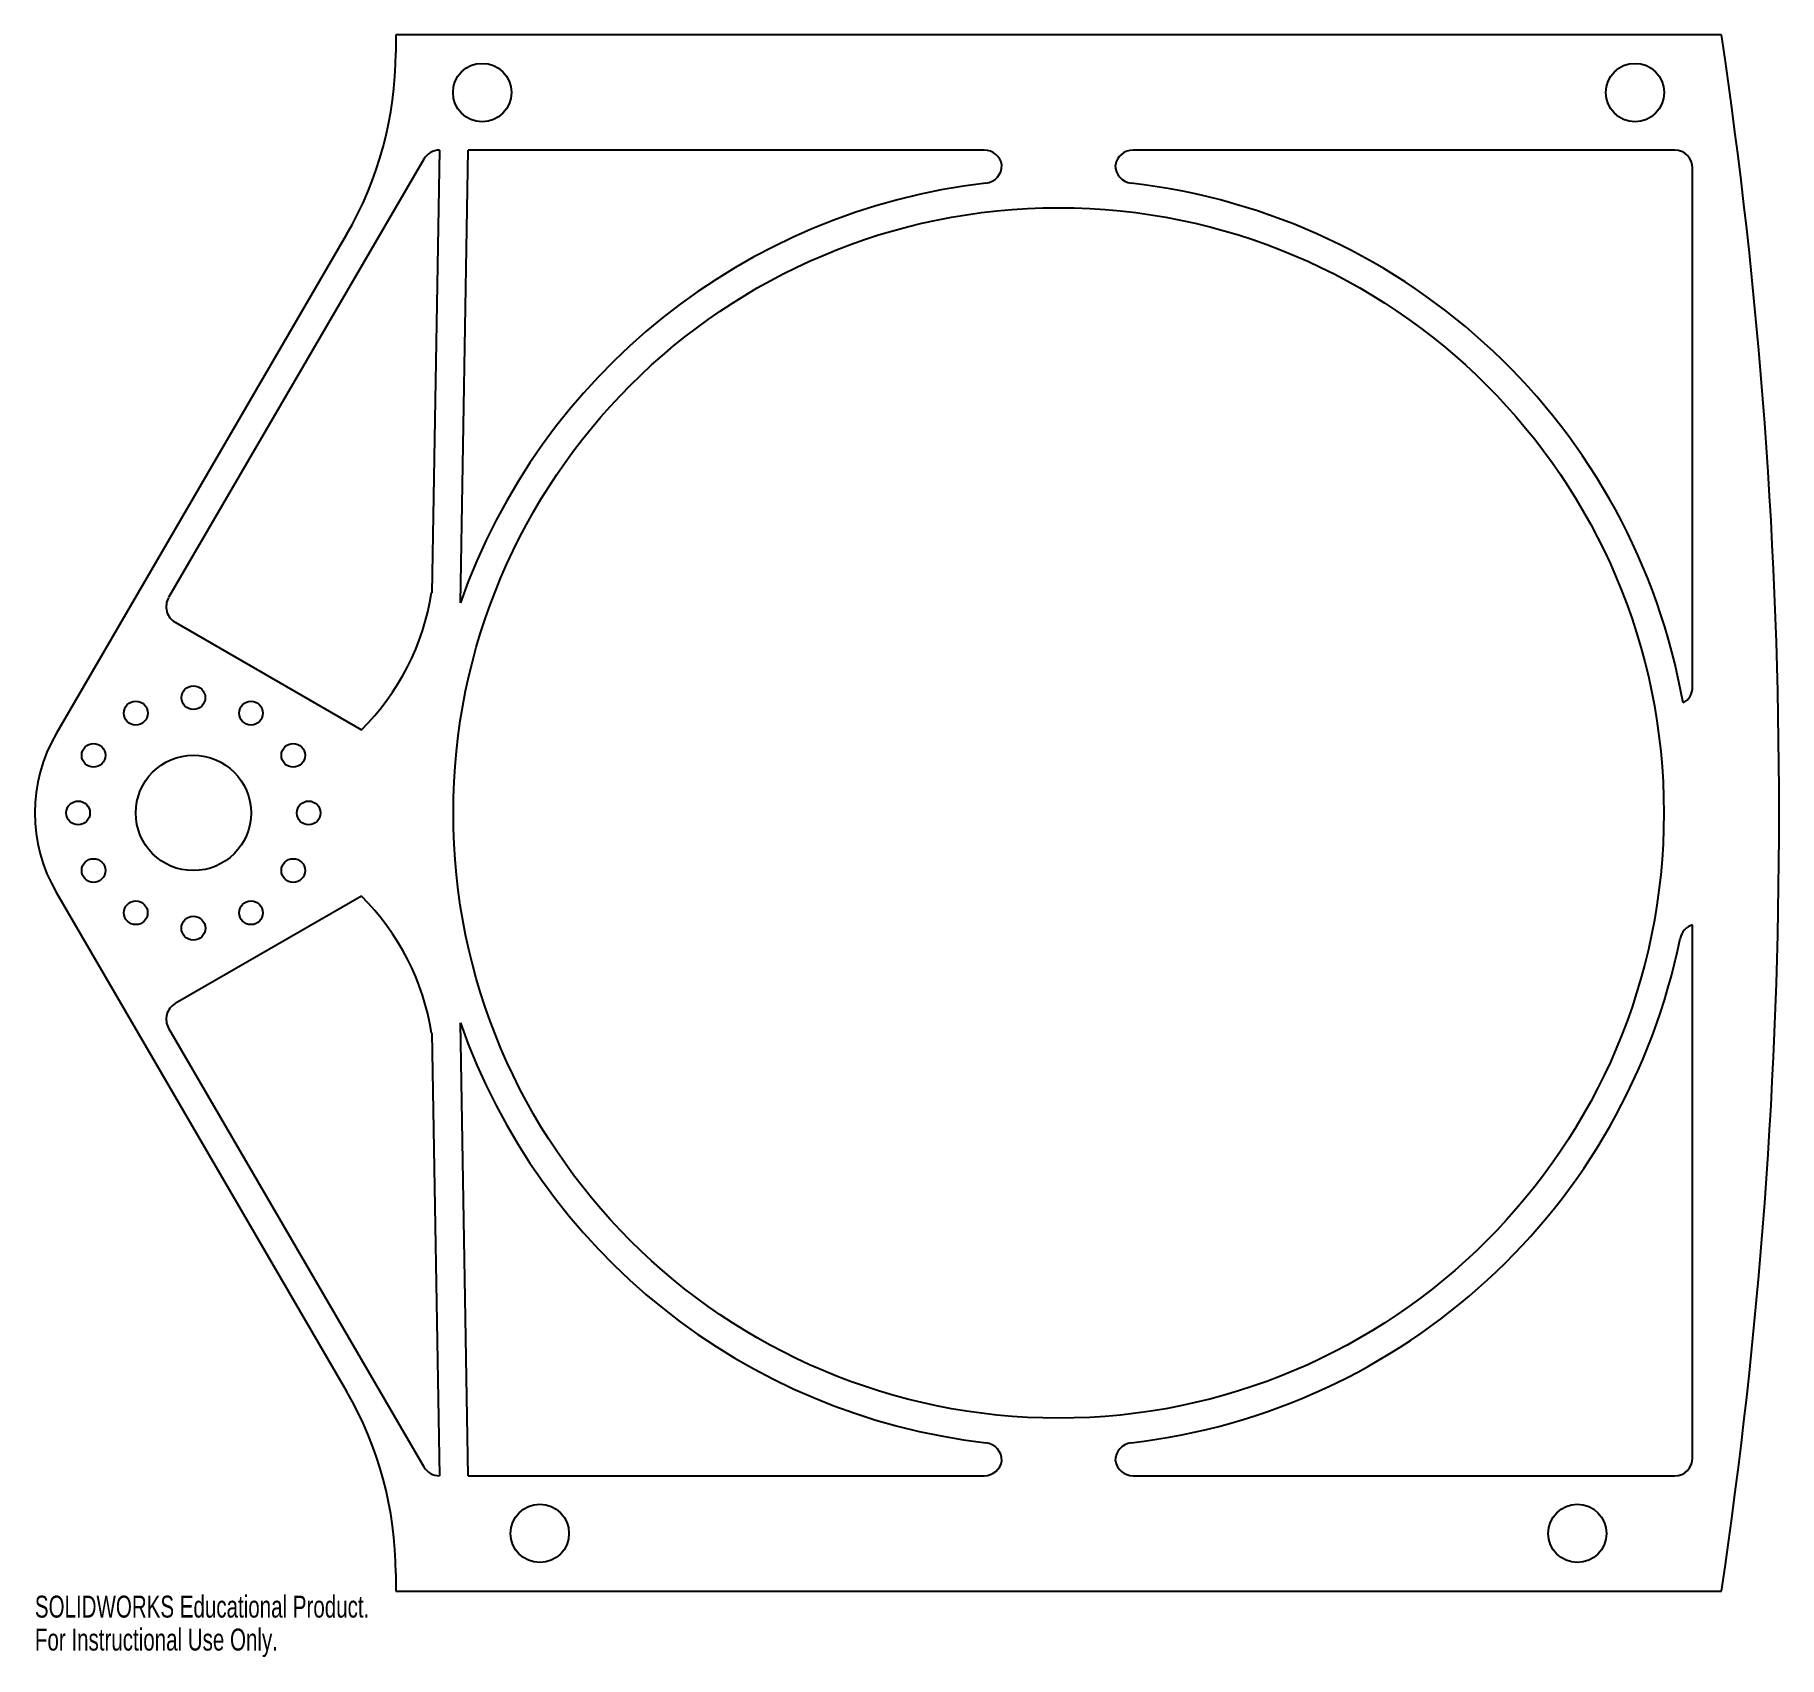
# Model space of a CAD drawing. Header units: inches. Extents: x -8.9 to 6.2, y -7.3 to 6.8.
import ezdxf

# ---------------------------------------------------------------- set-up
doc = ezdxf.new("R2010")
doc.units = ezdxf.units.IN
doc.header["$MEASUREMENT"] = 0
doc.styles.add('SLDTEXTSTYLE0', font='TXT', dxfattribs={"width": 0.7})

msp = doc.modelspace()

# ---------------------------------------------------------------- linework, layer by layer
at = {"color": 7, "linetype": 'Continuous', "lineweight": 25}
for p, q in [((5.75, 6.75), (-5.75, 6.75)), ((-5.75, 6.75), (-5.75, 6.597)), ((-5.371, 5.75), (-5.438, 1.911)), ((-5.189, 1.822), (-5.121, 5.75)), ((-0.646, 5.75), (-5.121, 5.75)), ((5.344, 5.75), (0.646, 5.75)), ((-5.506, 5.672), (-7.72, 1.868)), ((5.5, 1.093), (5.5, 5.594)), ((-6.176, 5.017), (-8.693, 0.692)), ((-7.663, 1.654), (-6.048, 0.722)), ((-8.693, -0.692), (-6.176, -5.017)), ((-6.048, -0.722), (-7.663, -1.654)), ((5.5, -5.594), (5.5, -0.97)), ((-7.72, -1.868), (-5.506, -5.672)), ((-5.438, -1.911), (-5.371, -5.75)), ((-5.121, -5.75), (-5.189, -1.822)), ((-5.121, -5.75), (-0.646, -5.75)), ((0.646, -5.75), (5.344, -5.75)), ((-5.75, -6.597), (-5.75, -6.75)), ((-5.75, -6.75), (5.75, -6.75))]:
    msp.add_line(p, q, dxfattribs=at)
for centre, radius in [((-5, 6.25), 0.253), ((5, 6.25), 0.253), ((0, 0), 5.25), ((-7.505, 1), 0.103), ((-8.005, 0.866), 0.104), ((-7.005, 0.866), 0.103), ((-8.371, 0.5), 0.103), ((-7.505, 0), 0.5), ((-6.639, 0.5), 0.103), ((-8.505, 0), 0.103), ((-6.505, 0), 0.103), ((-8.371, -0.5), 0.103), ((-6.639, -0.5), 0.103), ((-8.005, -0.866), 0.103), ((-7.505, -1), 0.104), ((-7.005, -0.866), 0.103), ((-4.5, -6.25), 0.253), ((4.5, -6.25), 0.253)]:
    msp.add_circle(centre, radius, dxfattribs=at)
for centre, radius, start, end in [((-39.562, 0), 45.812, 351.5272, 8.4728), ((-8.892, 6.597), 3.142, 329.8064, 0), ((-5.371, 5.594), 0.156, 90, 149.8064), ((-0.646, 5.594), 0.156, 9.6445, 90), ((0.646, 5.594), 0.156, 90, 170.3555), ((5.344, 5.594), 0.156, 0, 90), ((-0.648, 5.619), 0.156, 276.583, 0.3555), ((0.648, 5.619), 0.156, 179.6445, 263.417), ((0, 0), 5.5, 96.583, 160.6534), ((0, 0), 5.5, 10, 83.417), ((-7.585, 1.789), 0.156, 149.8064, 240), ((-7.557, 2.246), 2.145, 314.7127, 351.0274), ((5.344, 1.093), 0.156, 297.7253, 0), ((-7.505, 0), 1.375, 149.8064, 210.1936), ((-7.557, -2.246), 2.145, 8.9726, 45.2873), ((5.544, -1.12), 0.156, 106.4819, 168.5832), ((0, 0), 5.5, 276.583, 348.5832), ((-7.585, -1.789), 0.156, 120, 210.1936), ((0, 0), 5.5, 199.3466, 263.417), ((-8.892, -6.597), 3.142, 0, 30.1936), ((-0.648, -5.619), 0.156, 359.6445, 83.417), ((0.648, -5.619), 0.156, 96.583, 180.3555), ((5.344, -5.594), 0.156, 270, 0), ((-5.371, -5.594), 0.156, 210.1936, 270), ((-0.646, -5.594), 0.156, 270, 350.3555), ((0.646, -5.594), 0.156, 189.6445, 270)]:
    msp.add_arc(centre, radius, start, end, dxfattribs=at)

# ---------------------------------------------------------------- texts
at = {"color": 7, "linetype": 'Continuous', "char_height": 0.1903, "attachment_point": 1, "style": 'SLDTEXTSTYLE0'}
for s, insert in [('SOLIDWORKS Educational Product.', (-8.88, -6.79)), ('For Instructional Use Only.', (-8.88, -7.076))]:
    msp.add_mtext(s, dxfattribs=dict(at, insert=insert))

doc.saveas('drawing.dxf')
